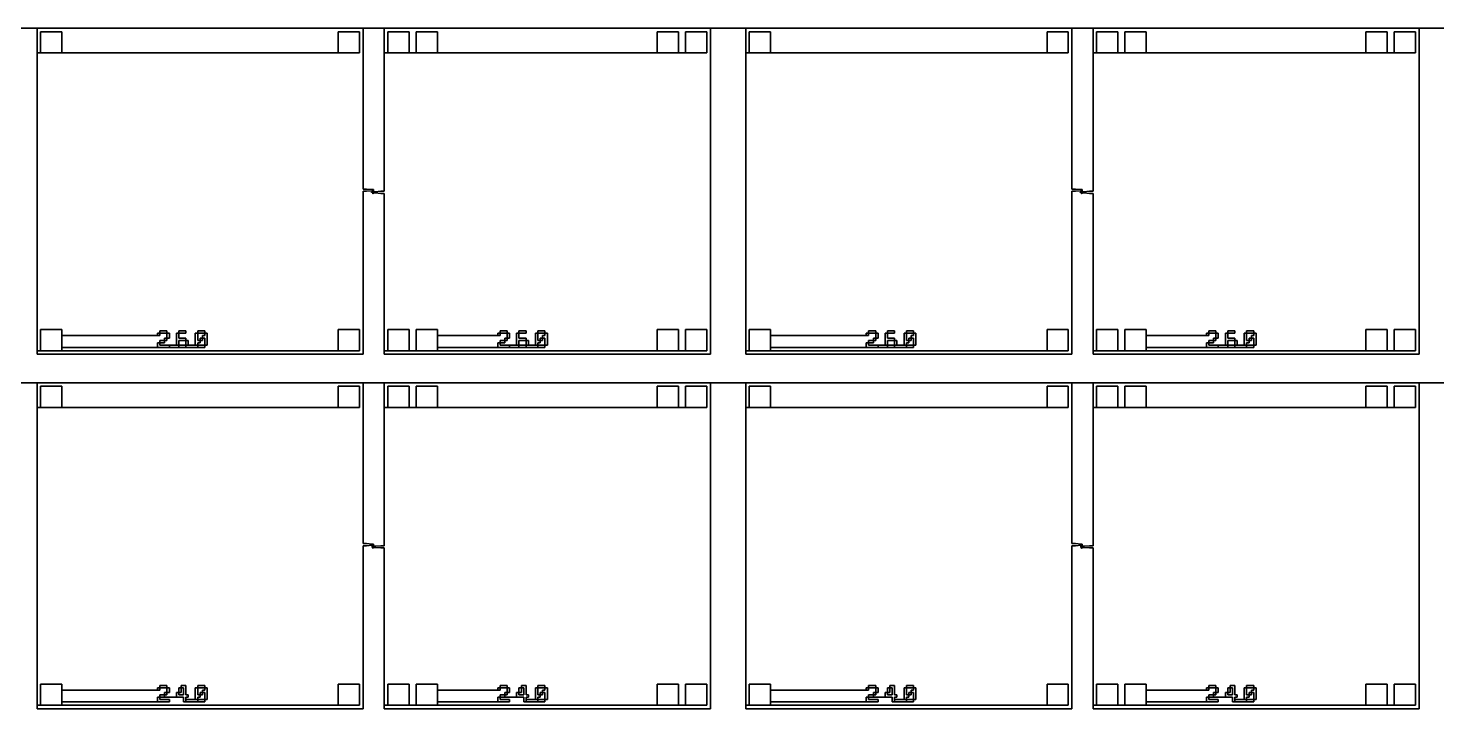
# Model space of a CAD drawing. Extents: x -10 to 10010, y -10 to 10010.
# Drawn here: x 3488 to 5475, y 5000 to 5960 of the extents above; entities that cross this region are included whole.
import ezdxf

# ---------------------------------------------------------------- set-up
doc = ezdxf.new("R2010")
doc.units = 0
for name, color, linetype in [('L100D0', 9, 'CONTINUOUS'), ('L5D0', 4, 'CONTINUOUS'), ('L6D0', 5, 'CONTINUOUS'), ('L7D0', 6, 'CONTINUOUS'), ('L8D0', 7, 'CONTINUOUS')]:
    doc.layers.add(name, color=color, linetype=linetype)

msp = doc.modelspace()

# ---------------------------------------------------------------- linework, layer by layer
at = {"layer": 'L100D0'}
for points in [[(8450, 5960), (1475, 5960)], [(3450, 5960), (3500, 5960), (3500, 5500), (3960, 5500), (3960, 5730), (3965, 5730), (3973, 5730.75), (3974.8, 5730.75), (3974.8, 5732.25), (3973, 5732.25), (3965, 5733), (3960, 5733), (3960, 5960), (3990, 5960), (3990, 5730), (3985, 5730), (3977, 5729.25), (3975.2, 5729.25), (3975.2, 5727.75), (3977, 5727.75), (3985, 5727), (3990, 5727), (3990, 5500), (4450, 5500), (4450, 5960), (4500, 5960), (4500, 5500), (4960, 5500), (4960, 5730), (4965, 5730), (4973, 5730.75), (4974.8, 5730.75), (4974.8, 5732.25), (4973, 5732.25), (4965, 5733), (4960, 5733), (4960, 5960), (4990, 5960), (4990, 5730), (4985, 5730), (4977, 5729.25), (4975.2, 5729.25), (4975.2, 5727.75), (4977, 5727.75), (4985, 5727), (4990, 5727), (4990, 5500), (5450, 5500), (5450, 5960), (5500, 5960)], [(8450, 5460), (1475, 5460)], [(3450, 5460), (3500, 5460), (3500, 5000), (3960, 5000), (3960, 5230), (3965, 5230), (3973, 5230.75), (3974.8, 5230.75), (3974.8, 5232.25), (3973, 5232.25), (3965, 5233), (3960, 5233), (3960, 5460), (3990, 5460), (3990, 5230), (3985, 5230), (3977, 5229.25), (3975.2, 5229.25), (3975.2, 5227.75), (3977, 5227.75), (3985, 5227), (3990, 5227), (3990, 5000), (4450, 5000), (4450, 5460), (4500, 5460), (4500, 5000), (4960, 5000), (4960, 5230), (4965, 5230), (4973, 5230.75), (4974.8, 5230.75), (4974.8, 5232.25), (4973, 5232.25), (4965, 5233), (4960, 5233), (4960, 5460), (4990, 5460), (4990, 5230), (4985, 5230), (4977, 5229.25), (4975.2, 5229.25), (4975.2, 5227.75), (4977, 5227.75), (4985, 5227), (4990, 5227), (4990, 5000), (5450, 5000), (5450, 5460), (5500, 5460)]]:
    msp.add_lwpolyline(points, dxfattribs=at)
for points in [[(3505, 5925), (3505, 5955), (3535, 5955), (3535, 5925)], [(3925, 5925), (3925, 5955), (3955, 5955), (3955, 5925)], [(3995, 5925), (3995, 5955), (4025, 5955), (4025, 5925)], [(4035, 5925), (4035, 5955), (4065, 5955), (4065, 5925)], [(4375, 5925), (4375, 5955), (4405, 5955), (4405, 5925)], [(4415, 5925), (4415, 5955), (4445, 5955), (4445, 5925)], [(4505, 5925), (4505, 5955), (4535, 5955), (4535, 5925)], [(4925, 5925), (4925, 5955), (4955, 5955), (4955, 5925)], [(4995, 5925), (4995, 5955), (5025, 5955), (5025, 5925)], [(5035, 5925), (5035, 5955), (5065, 5955), (5065, 5925)], [(5375, 5925), (5375, 5955), (5405, 5955), (5405, 5925)], [(5415, 5925), (5415, 5955), (5445, 5955), (5445, 5925)], [(3505, 5505), (3505, 5535), (3535, 5535), (3535, 5505)], [(3670, 5526.333), (3670, 5529.667), (3673.333, 5529.667), (3673.333, 5526.333)], [(3673.333, 5529.667), (3673.333, 5533), (3683.333, 5533), (3683.333, 5529.667)], [(3683.333, 5523), (3683.333, 5529.667), (3686.667, 5529.667), (3686.667, 5523)], [(3696.667, 5513), (3696.667, 5529.667), (3700, 5529.667), (3700, 5523), (3710, 5523), (3710, 5519.667), (3700, 5519.667), (3700, 5513)], [(3700, 5529.667), (3700, 5533), (3710, 5533), (3710, 5529.667)], [(3723.333, 5513), (3723.333, 5529.667), (3726.667, 5529.667), (3726.667, 5519.667), (3730, 5519.667), (3730, 5516.333), (3726.667, 5516.333), (3726.667, 5513)], [(3726.667, 5529.667), (3726.667, 5533), (3736.667, 5533), (3736.667, 5529.667)], [(3736.667, 5513), (3736.667, 5523), (3733.333, 5523), (3733.333, 5526.333), (3736.667, 5526.333), (3736.667, 5529.667), (3740, 5529.667), (3740, 5513)], [(3925, 5505), (3925, 5535), (3955, 5535), (3955, 5505)], [(3995, 5505), (3995, 5535), (4025, 5535), (4025, 5505)], [(4035, 5505), (4035, 5535), (4065, 5535), (4065, 5505)], [(4150, 5526.333), (4150, 5529.667), (4153.333, 5529.667), (4153.333, 5526.333)], [(4153.333, 5529.667), (4153.333, 5533), (4163.333, 5533), (4163.333, 5529.667)], [(4163.333, 5523), (4163.333, 5529.667), (4166.667, 5529.667), (4166.667, 5523)], [(4176.667, 5513), (4176.667, 5529.667), (4180, 5529.667), (4180, 5523), (4190, 5523), (4190, 5519.667), (4180, 5519.667), (4180, 5513)], [(4180, 5529.667), (4180, 5533), (4190, 5533), (4190, 5529.667)], [(4203.333, 5513), (4203.333, 5529.667), (4206.667, 5529.667), (4206.667, 5519.667), (4210, 5519.667), (4210, 5516.333), (4206.667, 5516.333), (4206.667, 5513)], [(4206.667, 5529.667), (4206.667, 5533), (4216.667, 5533), (4216.667, 5529.667)], [(4216.667, 5513), (4216.667, 5523), (4213.333, 5523), (4213.333, 5526.333), (4216.667, 5526.333), (4216.667, 5529.667), (4220, 5529.667), (4220, 5513)], [(4375, 5505), (4375, 5535), (4405, 5535), (4405, 5505)], [(4415, 5505), (4415, 5535), (4445, 5535), (4445, 5505)], [(4505, 5505), (4505, 5535), (4535, 5535), (4535, 5505)], [(4670, 5526.333), (4670, 5529.667), (4673.333, 5529.667), (4673.333, 5526.333)], [(4673.333, 5529.667), (4673.333, 5533), (4683.333, 5533), (4683.333, 5529.667)], [(4683.333, 5523), (4683.333, 5529.667), (4686.667, 5529.667), (4686.667, 5523)], [(4696.667, 5513), (4696.667, 5529.667), (4700, 5529.667), (4700, 5523), (4710, 5523), (4710, 5519.667), (4700, 5519.667), (4700, 5513)], [(4700, 5529.667), (4700, 5533), (4710, 5533), (4710, 5529.667)], [(4723.333, 5513), (4723.333, 5529.667), (4726.667, 5529.667), (4726.667, 5519.667), (4730, 5519.667), (4730, 5516.333), (4726.667, 5516.333), (4726.667, 5513)], [(4726.667, 5529.667), (4726.667, 5533), (4736.667, 5533), (4736.667, 5529.667)], [(4736.667, 5513), (4736.667, 5523), (4733.333, 5523), (4733.333, 5526.333), (4736.667, 5526.333), (4736.667, 5529.667), (4740, 5529.667), (4740, 5513)], [(4925, 5505), (4925, 5535), (4955, 5535), (4955, 5505)], [(4995, 5505), (4995, 5535), (5025, 5535), (5025, 5505)], [(5035, 5505), (5035, 5535), (5065, 5535), (5065, 5505)], [(5150, 5526.333), (5150, 5529.667), (5153.333, 5529.667), (5153.333, 5526.333)], [(5153.333, 5529.667), (5153.333, 5533), (5163.333, 5533), (5163.333, 5529.667)], [(5163.333, 5523), (5163.333, 5529.667), (5166.667, 5529.667), (5166.667, 5523)], [(5176.667, 5513), (5176.667, 5529.667), (5180, 5529.667), (5180, 5523), (5190, 5523), (5190, 5519.667), (5180, 5519.667), (5180, 5513)], [(5180, 5529.667), (5180, 5533), (5190, 5533), (5190, 5529.667)], [(5203.333, 5513), (5203.333, 5529.667), (5206.667, 5529.667), (5206.667, 5519.667), (5210, 5519.667), (5210, 5516.333), (5206.667, 5516.333), (5206.667, 5513)], [(5206.667, 5529.667), (5206.667, 5533), (5216.667, 5533), (5216.667, 5529.667)], [(5216.667, 5513), (5216.667, 5523), (5213.333, 5523), (5213.333, 5526.333), (5216.667, 5526.333), (5216.667, 5529.667), (5220, 5529.667), (5220, 5513)], [(5375, 5505), (5375, 5535), (5405, 5535), (5405, 5505)], [(5415, 5505), (5415, 5535), (5445, 5535), (5445, 5505)], [(3670, 5509.667), (3670, 5516.333), (3673.333, 5516.333), (3673.333, 5513), (3686.667, 5513), (3686.667, 5509.667)], [(3673.333, 5516.333), (3673.333, 5519.667), (3680, 5519.667), (3680, 5516.333)], [(3680, 5519.667), (3680, 5523), (3683.333, 5523), (3683.333, 5519.667)], [(3700, 5509.667), (3700, 5513), (3710, 5513), (3710, 5509.667)], [(3710, 5513), (3710, 5519.667), (3713.333, 5519.667), (3713.333, 5513)], [(3726.667, 5509.667), (3726.667, 5513), (3736.667, 5513), (3736.667, 5509.667)], [(3730, 5519.667), (3730, 5523), (3733.333, 5523), (3733.333, 5519.667)], [(4150, 5509.667), (4150, 5516.333), (4153.333, 5516.333), (4153.333, 5513), (4166.667, 5513), (4166.667, 5509.667)], [(4153.333, 5516.333), (4153.333, 5519.667), (4160, 5519.667), (4160, 5516.333)], [(4160, 5519.667), (4160, 5523), (4163.333, 5523), (4163.333, 5519.667)], [(4180, 5509.667), (4180, 5513), (4190, 5513), (4190, 5509.667)], [(4190, 5513), (4190, 5519.667), (4193.333, 5519.667), (4193.333, 5513)], [(4206.667, 5509.667), (4206.667, 5513), (4216.667, 5513), (4216.667, 5509.667)], [(4210, 5519.667), (4210, 5523), (4213.333, 5523), (4213.333, 5519.667)], [(4670, 5509.667), (4670, 5516.333), (4673.333, 5516.333), (4673.333, 5513), (4686.667, 5513), (4686.667, 5509.667)], [(4673.333, 5516.333), (4673.333, 5519.667), (4680, 5519.667), (4680, 5516.333)], [(4680, 5519.667), (4680, 5523), (4683.333, 5523), (4683.333, 5519.667)], [(4700, 5509.667), (4700, 5513), (4710, 5513), (4710, 5509.667)], [(4710, 5513), (4710, 5519.667), (4713.333, 5519.667), (4713.333, 5513)], [(4726.667, 5509.667), (4726.667, 5513), (4736.667, 5513), (4736.667, 5509.667)], [(4730, 5519.667), (4730, 5523), (4733.333, 5523), (4733.333, 5519.667)], [(5150, 5509.667), (5150, 5516.333), (5153.333, 5516.333), (5153.333, 5513), (5166.667, 5513), (5166.667, 5509.667)], [(5153.333, 5516.333), (5153.333, 5519.667), (5160, 5519.667), (5160, 5516.333)], [(5160, 5519.667), (5160, 5523), (5163.333, 5523), (5163.333, 5519.667)], [(5180, 5509.667), (5180, 5513), (5190, 5513), (5190, 5509.667)], [(5190, 5513), (5190, 5519.667), (5193.333, 5519.667), (5193.333, 5513)], [(5206.667, 5509.667), (5206.667, 5513), (5216.667, 5513), (5216.667, 5509.667)], [(5210, 5519.667), (5210, 5523), (5213.333, 5523), (5213.333, 5519.667)], [(3505, 5425), (3505, 5455), (3535, 5455), (3535, 5425)], [(3925, 5425), (3925, 5455), (3955, 5455), (3955, 5425)], [(3995, 5425), (3995, 5455), (4025, 5455), (4025, 5425)], [(4035, 5425), (4035, 5455), (4065, 5455), (4065, 5425)], [(4375, 5425), (4375, 5455), (4405, 5455), (4405, 5425)], [(4415, 5425), (4415, 5455), (4445, 5455), (4445, 5425)], [(4505, 5425), (4505, 5455), (4535, 5455), (4535, 5425)], [(4925, 5425), (4925, 5455), (4955, 5455), (4955, 5425)], [(4995, 5425), (4995, 5455), (5025, 5455), (5025, 5425)], [(5035, 5425), (5035, 5455), (5065, 5455), (5065, 5425)], [(5375, 5425), (5375, 5455), (5405, 5455), (5405, 5425)], [(5415, 5425), (5415, 5455), (5445, 5455), (5445, 5425)], [(3505, 5005), (3505, 5035), (3535, 5035), (3535, 5005)], [(3670, 5026.333), (3670, 5029.667), (3673.333, 5029.667), (3673.333, 5026.333)], [(3673.333, 5029.667), (3673.333, 5033), (3683.333, 5033), (3683.333, 5029.667)], [(3683.333, 5023), (3683.333, 5029.667), (3686.667, 5029.667), (3686.667, 5023)], [(3706.667, 5009.667), (3706.667, 5016.333), (3696.667, 5016.333), (3696.667, 5023), (3700, 5023), (3700, 5019.667), (3706.667, 5019.667), (3706.667, 5029.667), (3703.333, 5029.667), (3703.333, 5033), (3710, 5033), (3710, 5019.667), (3713.333, 5019.667), (3713.333, 5016.333), (3710, 5016.333), (3710, 5009.667)], [(3700, 5023), (3700, 5029.667), (3703.333, 5029.667), (3703.333, 5023)], [(3723.333, 5013), (3723.333, 5029.667), (3726.667, 5029.667), (3726.667, 5019.667), (3730, 5019.667), (3730, 5016.333), (3726.667, 5016.333), (3726.667, 5013)], [(3726.667, 5029.667), (3726.667, 5033), (3736.667, 5033), (3736.667, 5029.667)], [(3736.667, 5013), (3736.667, 5023), (3733.333, 5023), (3733.333, 5026.333), (3736.667, 5026.333), (3736.667, 5029.667), (3740, 5029.667), (3740, 5013)], [(3925, 5005), (3925, 5035), (3955, 5035), (3955, 5005)], [(3995, 5005), (3995, 5035), (4025, 5035), (4025, 5005)], [(4035, 5005), (4035, 5035), (4065, 5035), (4065, 5005)], [(4150, 5026.333), (4150, 5029.667), (4153.333, 5029.667), (4153.333, 5026.333)], [(4153.333, 5029.667), (4153.333, 5033), (4163.333, 5033), (4163.333, 5029.667)], [(4163.333, 5023), (4163.333, 5029.667), (4166.667, 5029.667), (4166.667, 5023)], [(4186.667, 5009.667), (4186.667, 5016.333), (4176.667, 5016.333), (4176.667, 5023), (4180, 5023), (4180, 5019.667), (4186.667, 5019.667), (4186.667, 5029.667), (4183.333, 5029.667), (4183.333, 5033), (4190, 5033), (4190, 5019.667), (4193.333, 5019.667), (4193.333, 5016.333), (4190, 5016.333), (4190, 5009.667)], [(4180, 5023), (4180, 5029.667), (4183.333, 5029.667), (4183.333, 5023)], [(4203.333, 5013), (4203.333, 5029.667), (4206.667, 5029.667), (4206.667, 5019.667), (4210, 5019.667), (4210, 5016.333), (4206.667, 5016.333), (4206.667, 5013)], [(4206.667, 5029.667), (4206.667, 5033), (4216.667, 5033), (4216.667, 5029.667)], [(4216.667, 5013), (4216.667, 5023), (4213.333, 5023), (4213.333, 5026.333), (4216.667, 5026.333), (4216.667, 5029.667), (4220, 5029.667), (4220, 5013)], [(4375, 5005), (4375, 5035), (4405, 5035), (4405, 5005)], [(4415, 5005), (4415, 5035), (4445, 5035), (4445, 5005)], [(4505, 5005), (4505, 5035), (4535, 5035), (4535, 5005)], [(4670, 5026.333), (4670, 5029.667), (4673.333, 5029.667), (4673.333, 5026.333)], [(4673.333, 5029.667), (4673.333, 5033), (4683.333, 5033), (4683.333, 5029.667)], [(4683.333, 5023), (4683.333, 5029.667), (4686.667, 5029.667), (4686.667, 5023)], [(4706.667, 5009.667), (4706.667, 5016.333), (4696.667, 5016.333), (4696.667, 5023), (4700, 5023), (4700, 5019.667), (4706.667, 5019.667), (4706.667, 5029.667), (4703.333, 5029.667), (4703.333, 5033), (4710, 5033), (4710, 5019.667), (4713.333, 5019.667), (4713.333, 5016.333), (4710, 5016.333), (4710, 5009.667)], [(4700, 5023), (4700, 5029.667), (4703.333, 5029.667), (4703.333, 5023)], [(4723.333, 5013), (4723.333, 5029.667), (4726.667, 5029.667), (4726.667, 5019.667), (4730, 5019.667), (4730, 5016.333), (4726.667, 5016.333), (4726.667, 5013)], [(4726.667, 5029.667), (4726.667, 5033), (4736.667, 5033), (4736.667, 5029.667)], [(4736.667, 5013), (4736.667, 5023), (4733.333, 5023), (4733.333, 5026.333), (4736.667, 5026.333), (4736.667, 5029.667), (4740, 5029.667), (4740, 5013)], [(4925, 5005), (4925, 5035), (4955, 5035), (4955, 5005)], [(4995, 5005), (4995, 5035), (5025, 5035), (5025, 5005)], [(5035, 5005), (5035, 5035), (5065, 5035), (5065, 5005)], [(5150, 5026.333), (5150, 5029.667), (5153.333, 5029.667), (5153.333, 5026.333)], [(5153.333, 5029.667), (5153.333, 5033), (5163.333, 5033), (5163.333, 5029.667)], [(5163.333, 5023), (5163.333, 5029.667), (5166.667, 5029.667), (5166.667, 5023)], [(5186.667, 5009.667), (5186.667, 5016.333), (5176.667, 5016.333), (5176.667, 5023), (5180, 5023), (5180, 5019.667), (5186.667, 5019.667), (5186.667, 5029.667), (5183.333, 5029.667), (5183.333, 5033), (5190, 5033), (5190, 5019.667), (5193.333, 5019.667), (5193.333, 5016.333), (5190, 5016.333), (5190, 5009.667)], [(5180, 5023), (5180, 5029.667), (5183.333, 5029.667), (5183.333, 5023)], [(5203.333, 5013), (5203.333, 5029.667), (5206.667, 5029.667), (5206.667, 5019.667), (5210, 5019.667), (5210, 5016.333), (5206.667, 5016.333), (5206.667, 5013)], [(5206.667, 5029.667), (5206.667, 5033), (5216.667, 5033), (5216.667, 5029.667)], [(5216.667, 5013), (5216.667, 5023), (5213.333, 5023), (5213.333, 5026.333), (5216.667, 5026.333), (5216.667, 5029.667), (5220, 5029.667), (5220, 5013)], [(5375, 5005), (5375, 5035), (5405, 5035), (5405, 5005)], [(5415, 5005), (5415, 5035), (5445, 5035), (5445, 5005)], [(3670, 5009.667), (3670, 5016.333), (3673.333, 5016.333), (3673.333, 5013), (3686.667, 5013), (3686.667, 5009.667)], [(3673.333, 5016.333), (3673.333, 5019.667), (3680, 5019.667), (3680, 5016.333)], [(3680, 5019.667), (3680, 5023), (3683.333, 5023), (3683.333, 5019.667)], [(3726.667, 5009.667), (3726.667, 5013), (3736.667, 5013), (3736.667, 5009.667)], [(3730, 5019.667), (3730, 5023), (3733.333, 5023), (3733.333, 5019.667)], [(4150, 5009.667), (4150, 5016.333), (4153.333, 5016.333), (4153.333, 5013), (4166.667, 5013), (4166.667, 5009.667)], [(4153.333, 5016.333), (4153.333, 5019.667), (4160, 5019.667), (4160, 5016.333)], [(4160, 5019.667), (4160, 5023), (4163.333, 5023), (4163.333, 5019.667)], [(4206.667, 5009.667), (4206.667, 5013), (4216.667, 5013), (4216.667, 5009.667)], [(4210, 5019.667), (4210, 5023), (4213.333, 5023), (4213.333, 5019.667)], [(4670, 5009.667), (4670, 5016.333), (4673.333, 5016.333), (4673.333, 5013), (4686.667, 5013), (4686.667, 5009.667)], [(4673.333, 5016.333), (4673.333, 5019.667), (4680, 5019.667), (4680, 5016.333)], [(4680, 5019.667), (4680, 5023), (4683.333, 5023), (4683.333, 5019.667)], [(4726.667, 5009.667), (4726.667, 5013), (4736.667, 5013), (4736.667, 5009.667)], [(4730, 5019.667), (4730, 5023), (4733.333, 5023), (4733.333, 5019.667)], [(5150, 5009.667), (5150, 5016.333), (5153.333, 5016.333), (5153.333, 5013), (5166.667, 5013), (5166.667, 5009.667)], [(5153.333, 5016.333), (5153.333, 5019.667), (5160, 5019.667), (5160, 5016.333)], [(5160, 5019.667), (5160, 5023), (5163.333, 5023), (5163.333, 5019.667)], [(5206.667, 5009.667), (5206.667, 5013), (5216.667, 5013), (5216.667, 5009.667)], [(5210, 5019.667), (5210, 5023), (5213.333, 5023), (5213.333, 5019.667)]]:
    msp.add_lwpolyline(points, close=True, dxfattribs=at)
at = {"layer": 'L5D0'}
for points in [[(3500, 5500), (3500, 5505), (3505, 5505), (3535, 5505), (3925, 5505), (3955, 5505), (3955, 5535), (3925, 5535), (3925, 5505), (3535, 5505), (3535, 5509.667), (3670, 5509.667), (3686.667, 5509.667), (3700, 5509.667), (3710, 5509.667), (3726.667, 5509.667), (3736.667, 5509.667), (3736.667, 5513), (3726.667, 5513), (3726.667, 5509.667), (3710, 5509.667), (3710, 5513), (3700, 5513), (3700, 5509.667), (3686.667, 5509.667), (3686.667, 5513), (3673.333, 5513), (3696.667, 5513), (3700, 5513), (3710, 5513), (3713.333, 5513), (3723.333, 5513), (3726.667, 5513), (3726.667, 5516.333), (3730, 5516.333), (3730, 5519.667), (3726.667, 5519.667), (3730, 5519.667), (3733.333, 5519.667), (3733.333, 5523), (3736.667, 5523), (3736.667, 5513), (3740, 5513), (3740, 5529.667), (3736.667, 5529.667), (3736.667, 5526.333), (3733.333, 5526.333), (3733.333, 5523), (3730, 5523), (3730, 5519.667), (3726.667, 5519.667), (3726.667, 5529.667), (3736.667, 5529.667), (3736.667, 5533), (3726.667, 5533), (3726.667, 5529.667), (3723.333, 5529.667), (3723.333, 5513), (3713.333, 5513), (3713.333, 5519.667), (3710, 5519.667), (3710, 5513), (3700, 5513), (3700, 5519.667), (3710, 5519.667), (3710, 5523), (3700, 5523), (3700, 5529.667), (3710, 5529.667), (3710, 5533), (3700, 5533), (3700, 5529.667), (3696.667, 5529.667), (3696.667, 5513), (3673.333, 5513), (3673.333, 5516.333), (3680, 5516.333), (3680, 5519.667), (3683.333, 5519.667), (3683.333, 5523), (3686.667, 5523), (3686.667, 5529.667), (3683.333, 5529.667), (3683.333, 5523), (3680, 5523), (3680, 5519.667), (3673.333, 5519.667), (3673.333, 5516.333), (3670, 5516.333), (3670, 5509.667), (3535, 5509.667), (3535, 5526.333), (3670, 5526.333), (3673.333, 5526.333), (3673.333, 5529.667), (3683.333, 5529.667), (3683.333, 5533), (3673.333, 5533), (3673.333, 5529.667), (3670, 5529.667), (3670, 5526.333), (3535, 5526.333), (3535, 5535), (3505, 5535), (3505, 5505), (3500, 5505), (3500, 5925), (3505, 5925), (3535, 5925), (3925, 5925), (3955, 5925), (3955, 5955), (3925, 5955), (3925, 5925), (3535, 5925), (3535, 5955), (3505, 5955), (3505, 5925), (3500, 5925), (3500, 5960), (3960, 5960), (3960, 5733), (3965, 5733), (3973, 5732.25), (3974.8, 5732.25), (3974.8, 5730.75), (3973, 5730.75), (3965, 5730), (3960, 5730), (3960, 5500)], [(3990, 5500), (3990, 5505), (3995, 5505), (4025, 5505), (4035, 5505), (4065, 5505), (4375, 5505), (4405, 5505), (4415, 5505), (4445, 5505), (4445, 5535), (4415, 5535), (4415, 5505), (4405, 5505), (4405, 5535), (4375, 5535), (4375, 5505), (4065, 5505), (4065, 5509.667), (4150, 5509.667), (4166.667, 5509.667), (4180, 5509.667), (4190, 5509.667), (4206.667, 5509.667), (4216.667, 5509.667), (4216.667, 5513), (4206.667, 5513), (4206.667, 5509.667), (4190, 5509.667), (4190, 5513), (4180, 5513), (4180, 5509.667), (4166.667, 5509.667), (4166.667, 5513), (4153.333, 5513), (4176.667, 5513), (4180, 5513), (4190, 5513), (4193.333, 5513), (4203.333, 5513), (4206.667, 5513), (4206.667, 5516.333), (4210, 5516.333), (4210, 5519.667), (4206.667, 5519.667), (4210, 5519.667), (4213.333, 5519.667), (4213.333, 5523), (4216.667, 5523), (4216.667, 5513), (4220, 5513), (4220, 5529.667), (4216.667, 5529.667), (4216.667, 5526.333), (4213.333, 5526.333), (4213.333, 5523), (4210, 5523), (4210, 5519.667), (4206.667, 5519.667), (4206.667, 5529.667), (4216.667, 5529.667), (4216.667, 5533), (4206.667, 5533), (4206.667, 5529.667), (4203.333, 5529.667), (4203.333, 5513), (4193.333, 5513), (4193.333, 5519.667), (4190, 5519.667), (4190, 5513), (4180, 5513), (4180, 5519.667), (4190, 5519.667), (4190, 5523), (4180, 5523), (4180, 5529.667), (4190, 5529.667), (4190, 5533), (4180, 5533), (4180, 5529.667), (4176.667, 5529.667), (4176.667, 5513), (4153.333, 5513), (4153.333, 5516.333), (4160, 5516.333), (4160, 5519.667), (4163.333, 5519.667), (4163.333, 5523), (4166.667, 5523), (4166.667, 5529.667), (4163.333, 5529.667), (4163.333, 5523), (4160, 5523), (4160, 5519.667), (4153.333, 5519.667), (4153.333, 5516.333), (4150, 5516.333), (4150, 5509.667), (4065, 5509.667), (4065, 5526.333), (4150, 5526.333), (4153.333, 5526.333), (4153.333, 5529.667), (4163.333, 5529.667), (4163.333, 5533), (4153.333, 5533), (4153.333, 5529.667), (4150, 5529.667), (4150, 5526.333), (4065, 5526.333), (4065, 5535), (4035, 5535), (4035, 5505), (4025, 5505), (4025, 5535), (3995, 5535), (3995, 5505), (3990, 5505), (3990, 5727), (3985, 5727), (3977, 5727.75), (3975.2, 5727.75), (3975.2, 5729.25), (3977, 5729.25), (3985, 5730), (3990, 5730), (3990, 5925), (3995, 5925), (4025, 5925), (4035, 5925), (4065, 5925), (4375, 5925), (4405, 5925), (4415, 5925), (4445, 5925), (4445, 5955), (4415, 5955), (4415, 5925), (4405, 5925), (4405, 5955), (4375, 5955), (4375, 5925), (4065, 5925), (4065, 5955), (4035, 5955), (4035, 5925), (4025, 5925), (4025, 5955), (3995, 5955), (3995, 5925), (3990, 5925), (3990, 5960), (4450, 5960), (4450, 5500)], [(4500, 5500), (4500, 5505), (4505, 5505), (4535, 5505), (4925, 5505), (4955, 5505), (4955, 5535), (4925, 5535), (4925, 5505), (4535, 5505), (4535, 5509.667), (4670, 5509.667), (4686.667, 5509.667), (4700, 5509.667), (4710, 5509.667), (4726.667, 5509.667), (4736.667, 5509.667), (4736.667, 5513), (4726.667, 5513), (4726.667, 5509.667), (4710, 5509.667), (4710, 5513), (4700, 5513), (4700, 5509.667), (4686.667, 5509.667), (4686.667, 5513), (4673.333, 5513), (4696.667, 5513), (4700, 5513), (4710, 5513), (4713.333, 5513), (4723.333, 5513), (4726.667, 5513), (4726.667, 5516.333), (4730, 5516.333), (4730, 5519.667), (4726.667, 5519.667), (4730, 5519.667), (4733.333, 5519.667), (4733.333, 5523), (4736.667, 5523), (4736.667, 5513), (4740, 5513), (4740, 5529.667), (4736.667, 5529.667), (4736.667, 5526.333), (4733.333, 5526.333), (4733.333, 5523), (4730, 5523), (4730, 5519.667), (4726.667, 5519.667), (4726.667, 5529.667), (4736.667, 5529.667), (4736.667, 5533), (4726.667, 5533), (4726.667, 5529.667), (4723.333, 5529.667), (4723.333, 5513), (4713.333, 5513), (4713.333, 5519.667), (4710, 5519.667), (4710, 5513), (4700, 5513), (4700, 5519.667), (4710, 5519.667), (4710, 5523), (4700, 5523), (4700, 5529.667), (4710, 5529.667), (4710, 5533), (4700, 5533), (4700, 5529.667), (4696.667, 5529.667), (4696.667, 5513), (4673.333, 5513), (4673.333, 5516.333), (4680, 5516.333), (4680, 5519.667), (4683.333, 5519.667), (4683.333, 5523), (4686.667, 5523), (4686.667, 5529.667), (4683.333, 5529.667), (4683.333, 5523), (4680, 5523), (4680, 5519.667), (4673.333, 5519.667), (4673.333, 5516.333), (4670, 5516.333), (4670, 5509.667), (4535, 5509.667), (4535, 5526.333), (4670, 5526.333), (4673.333, 5526.333), (4673.333, 5529.667), (4683.333, 5529.667), (4683.333, 5533), (4673.333, 5533), (4673.333, 5529.667), (4670, 5529.667), (4670, 5526.333), (4535, 5526.333), (4535, 5535), (4505, 5535), (4505, 5505), (4500, 5505), (4500, 5925), (4505, 5925), (4535, 5925), (4925, 5925), (4955, 5925), (4955, 5955), (4925, 5955), (4925, 5925), (4535, 5925), (4535, 5955), (4505, 5955), (4505, 5925), (4500, 5925), (4500, 5960), (4960, 5960), (4960, 5733), (4965, 5733), (4973, 5732.25), (4974.8, 5732.25), (4974.8, 5730.75), (4973, 5730.75), (4965, 5730), (4960, 5730), (4960, 5500)], [(4990, 5500), (4990, 5505), (4995, 5505), (5025, 5505), (5035, 5505), (5065, 5505), (5375, 5505), (5405, 5505), (5415, 5505), (5445, 5505), (5445, 5535), (5415, 5535), (5415, 5505), (5405, 5505), (5405, 5535), (5375, 5535), (5375, 5505), (5065, 5505), (5065, 5509.667), (5150, 5509.667), (5166.667, 5509.667), (5180, 5509.667), (5190, 5509.667), (5206.667, 5509.667), (5216.667, 5509.667), (5216.667, 5513), (5206.667, 5513), (5206.667, 5509.667), (5190, 5509.667), (5190, 5513), (5180, 5513), (5180, 5509.667), (5166.667, 5509.667), (5166.667, 5513), (5153.333, 5513), (5176.667, 5513), (5180, 5513), (5190, 5513), (5193.333, 5513), (5203.333, 5513), (5206.667, 5513), (5206.667, 5516.333), (5210, 5516.333), (5210, 5519.667), (5206.667, 5519.667), (5210, 5519.667), (5213.333, 5519.667), (5213.333, 5523), (5216.667, 5523), (5216.667, 5513), (5220, 5513), (5220, 5529.667), (5216.667, 5529.667), (5216.667, 5526.333), (5213.333, 5526.333), (5213.333, 5523), (5210, 5523), (5210, 5519.667), (5206.667, 5519.667), (5206.667, 5529.667), (5216.667, 5529.667), (5216.667, 5533), (5206.667, 5533), (5206.667, 5529.667), (5203.333, 5529.667), (5203.333, 5513), (5193.333, 5513), (5193.333, 5519.667), (5190, 5519.667), (5190, 5513), (5180, 5513), (5180, 5519.667), (5190, 5519.667), (5190, 5523), (5180, 5523), (5180, 5529.667), (5190, 5529.667), (5190, 5533), (5180, 5533), (5180, 5529.667), (5176.667, 5529.667), (5176.667, 5513), (5153.333, 5513), (5153.333, 5516.333), (5160, 5516.333), (5160, 5519.667), (5163.333, 5519.667), (5163.333, 5523), (5166.667, 5523), (5166.667, 5529.667), (5163.333, 5529.667), (5163.333, 5523), (5160, 5523), (5160, 5519.667), (5153.333, 5519.667), (5153.333, 5516.333), (5150, 5516.333), (5150, 5509.667), (5065, 5509.667), (5065, 5526.333), (5150, 5526.333), (5153.333, 5526.333), (5153.333, 5529.667), (5163.333, 5529.667), (5163.333, 5533), (5153.333, 5533), (5153.333, 5529.667), (5150, 5529.667), (5150, 5526.333), (5065, 5526.333), (5065, 5535), (5035, 5535), (5035, 5505), (5025, 5505), (5025, 5535), (4995, 5535), (4995, 5505), (4990, 5505), (4990, 5727), (4985, 5727), (4977, 5727.75), (4975.2, 5727.75), (4975.2, 5729.25), (4977, 5729.25), (4985, 5730), (4990, 5730), (4990, 5925), (4995, 5925), (5025, 5925), (5035, 5925), (5065, 5925), (5375, 5925), (5405, 5925), (5415, 5925), (5445, 5925), (5445, 5955), (5415, 5955), (5415, 5925), (5405, 5925), (5405, 5955), (5375, 5955), (5375, 5925), (5065, 5925), (5065, 5955), (5035, 5955), (5035, 5925), (5025, 5925), (5025, 5955), (4995, 5955), (4995, 5925), (4990, 5925), (4990, 5960), (5450, 5960), (5450, 5500)], [(3500, 5000), (3500, 5005), (3505, 5005), (3535, 5005), (3925, 5005), (3955, 5005), (3955, 5035), (3925, 5035), (3925, 5005), (3535, 5005), (3535, 5009.667), (3670, 5009.667), (3686.667, 5009.667), (3686.667, 5013), (3673.333, 5013), (3673.333, 5016.333), (3680, 5016.333), (3696.667, 5016.333), (3706.667, 5016.333), (3706.667, 5009.667), (3710, 5009.667), (3726.667, 5009.667), (3736.667, 5009.667), (3736.667, 5013), (3726.667, 5013), (3726.667, 5009.667), (3710, 5009.667), (3710, 5013), (3723.333, 5013), (3726.667, 5013), (3726.667, 5016.333), (3730, 5016.333), (3730, 5019.667), (3726.667, 5019.667), (3730, 5019.667), (3733.333, 5019.667), (3733.333, 5023), (3736.667, 5023), (3736.667, 5013), (3740, 5013), (3740, 5029.667), (3736.667, 5029.667), (3736.667, 5026.333), (3733.333, 5026.333), (3733.333, 5023), (3730, 5023), (3730, 5019.667), (3726.667, 5019.667), (3726.667, 5029.667), (3736.667, 5029.667), (3736.667, 5033), (3726.667, 5033), (3726.667, 5029.667), (3723.333, 5029.667), (3723.333, 5013), (3710, 5013), (3710, 5016.333), (3713.333, 5016.333), (3713.333, 5019.667), (3710, 5019.667), (3710, 5033), (3703.333, 5033), (3703.333, 5029.667), (3706.667, 5029.667), (3706.667, 5019.667), (3700, 5019.667), (3700, 5023), (3703.333, 5023), (3703.333, 5029.667), (3700, 5029.667), (3700, 5023), (3696.667, 5023), (3696.667, 5016.333), (3680, 5016.333), (3680, 5019.667), (3683.333, 5019.667), (3683.333, 5023), (3686.667, 5023), (3686.667, 5029.667), (3683.333, 5029.667), (3683.333, 5023), (3680, 5023), (3680, 5019.667), (3673.333, 5019.667), (3673.333, 5016.333), (3670, 5016.333), (3670, 5009.667), (3535, 5009.667), (3535, 5026.333), (3670, 5026.333), (3673.333, 5026.333), (3673.333, 5029.667), (3683.333, 5029.667), (3683.333, 5033), (3673.333, 5033), (3673.333, 5029.667), (3670, 5029.667), (3670, 5026.333), (3535, 5026.333), (3535, 5035), (3505, 5035), (3505, 5005), (3500, 5005), (3500, 5425), (3505, 5425), (3535, 5425), (3925, 5425), (3955, 5425), (3955, 5455), (3925, 5455), (3925, 5425), (3535, 5425), (3535, 5455), (3505, 5455), (3505, 5425), (3500, 5425), (3500, 5460), (3960, 5460), (3960, 5233), (3965, 5233), (3973, 5232.25), (3974.8, 5232.25), (3974.8, 5230.75), (3973, 5230.75), (3965, 5230), (3960, 5230), (3960, 5000)], [(3990, 5000), (3990, 5005), (3995, 5005), (4025, 5005), (4035, 5005), (4065, 5005), (4375, 5005), (4405, 5005), (4415, 5005), (4445, 5005), (4445, 5035), (4415, 5035), (4415, 5005), (4405, 5005), (4405, 5035), (4375, 5035), (4375, 5005), (4065, 5005), (4065, 5009.667), (4150, 5009.667), (4166.667, 5009.667), (4166.667, 5013), (4153.333, 5013), (4153.333, 5016.333), (4160, 5016.333), (4176.667, 5016.333), (4186.667, 5016.333), (4186.667, 5009.667), (4190, 5009.667), (4206.667, 5009.667), (4216.667, 5009.667), (4216.667, 5013), (4206.667, 5013), (4206.667, 5009.667), (4190, 5009.667), (4190, 5013), (4203.333, 5013), (4206.667, 5013), (4206.667, 5016.333), (4210, 5016.333), (4210, 5019.667), (4206.667, 5019.667), (4210, 5019.667), (4213.333, 5019.667), (4213.333, 5023), (4216.667, 5023), (4216.667, 5013), (4220, 5013), (4220, 5029.667), (4216.667, 5029.667), (4216.667, 5026.333), (4213.333, 5026.333), (4213.333, 5023), (4210, 5023), (4210, 5019.667), (4206.667, 5019.667), (4206.667, 5029.667), (4216.667, 5029.667), (4216.667, 5033), (4206.667, 5033), (4206.667, 5029.667), (4203.333, 5029.667), (4203.333, 5013), (4190, 5013), (4190, 5016.333), (4193.333, 5016.333), (4193.333, 5019.667), (4190, 5019.667), (4190, 5033), (4183.333, 5033), (4183.333, 5029.667), (4186.667, 5029.667), (4186.667, 5019.667), (4180, 5019.667), (4180, 5023), (4183.333, 5023), (4183.333, 5029.667), (4180, 5029.667), (4180, 5023), (4176.667, 5023), (4176.667, 5016.333), (4160, 5016.333), (4160, 5019.667), (4163.333, 5019.667), (4163.333, 5023), (4166.667, 5023), (4166.667, 5029.667), (4163.333, 5029.667), (4163.333, 5023), (4160, 5023), (4160, 5019.667), (4153.333, 5019.667), (4153.333, 5016.333), (4150, 5016.333), (4150, 5009.667), (4065, 5009.667), (4065, 5026.333), (4150, 5026.333), (4153.333, 5026.333), (4153.333, 5029.667), (4163.333, 5029.667), (4163.333, 5033), (4153.333, 5033), (4153.333, 5029.667), (4150, 5029.667), (4150, 5026.333), (4065, 5026.333), (4065, 5035), (4035, 5035), (4035, 5005), (4025, 5005), (4025, 5035), (3995, 5035), (3995, 5005), (3990, 5005), (3990, 5227), (3985, 5227), (3977, 5227.75), (3975.2, 5227.75), (3975.2, 5229.25), (3977, 5229.25), (3985, 5230), (3990, 5230), (3990, 5425), (3995, 5425), (4025, 5425), (4035, 5425), (4065, 5425), (4375, 5425), (4405, 5425), (4415, 5425), (4445, 5425), (4445, 5455), (4415, 5455), (4415, 5425), (4405, 5425), (4405, 5455), (4375, 5455), (4375, 5425), (4065, 5425), (4065, 5455), (4035, 5455), (4035, 5425), (4025, 5425), (4025, 5455), (3995, 5455), (3995, 5425), (3990, 5425), (3990, 5460), (4450, 5460), (4450, 5000)], [(4500, 5000), (4500, 5005), (4505, 5005), (4535, 5005), (4925, 5005), (4955, 5005), (4955, 5035), (4925, 5035), (4925, 5005), (4535, 5005), (4535, 5009.667), (4670, 5009.667), (4686.667, 5009.667), (4686.667, 5013), (4673.333, 5013), (4673.333, 5016.333), (4680, 5016.333), (4696.667, 5016.333), (4706.667, 5016.333), (4706.667, 5009.667), (4710, 5009.667), (4726.667, 5009.667), (4736.667, 5009.667), (4736.667, 5013), (4726.667, 5013), (4726.667, 5009.667), (4710, 5009.667), (4710, 5013), (4723.333, 5013), (4726.667, 5013), (4726.667, 5016.333), (4730, 5016.333), (4730, 5019.667), (4726.667, 5019.667), (4730, 5019.667), (4733.333, 5019.667), (4733.333, 5023), (4736.667, 5023), (4736.667, 5013), (4740, 5013), (4740, 5029.667), (4736.667, 5029.667), (4736.667, 5026.333), (4733.333, 5026.333), (4733.333, 5023), (4730, 5023), (4730, 5019.667), (4726.667, 5019.667), (4726.667, 5029.667), (4736.667, 5029.667), (4736.667, 5033), (4726.667, 5033), (4726.667, 5029.667), (4723.333, 5029.667), (4723.333, 5013), (4710, 5013), (4710, 5016.333), (4713.333, 5016.333), (4713.333, 5019.667), (4710, 5019.667), (4710, 5033), (4703.333, 5033), (4703.333, 5029.667), (4706.667, 5029.667), (4706.667, 5019.667), (4700, 5019.667), (4700, 5023), (4703.333, 5023), (4703.333, 5029.667), (4700, 5029.667), (4700, 5023), (4696.667, 5023), (4696.667, 5016.333), (4680, 5016.333), (4680, 5019.667), (4683.333, 5019.667), (4683.333, 5023), (4686.667, 5023), (4686.667, 5029.667), (4683.333, 5029.667), (4683.333, 5023), (4680, 5023), (4680, 5019.667), (4673.333, 5019.667), (4673.333, 5016.333), (4670, 5016.333), (4670, 5009.667), (4535, 5009.667), (4535, 5026.333), (4670, 5026.333), (4673.333, 5026.333), (4673.333, 5029.667), (4683.333, 5029.667), (4683.333, 5033), (4673.333, 5033), (4673.333, 5029.667), (4670, 5029.667), (4670, 5026.333), (4535, 5026.333), (4535, 5035), (4505, 5035), (4505, 5005), (4500, 5005), (4500, 5425), (4505, 5425), (4535, 5425), (4925, 5425), (4955, 5425), (4955, 5455), (4925, 5455), (4925, 5425), (4535, 5425), (4535, 5455), (4505, 5455), (4505, 5425), (4500, 5425), (4500, 5460), (4960, 5460), (4960, 5233), (4965, 5233), (4973, 5232.25), (4974.8, 5232.25), (4974.8, 5230.75), (4973, 5230.75), (4965, 5230), (4960, 5230), (4960, 5000)], [(4990, 5000), (4990, 5005), (4995, 5005), (5025, 5005), (5035, 5005), (5065, 5005), (5375, 5005), (5405, 5005), (5415, 5005), (5445, 5005), (5445, 5035), (5415, 5035), (5415, 5005), (5405, 5005), (5405, 5035), (5375, 5035), (5375, 5005), (5065, 5005), (5065, 5009.667), (5150, 5009.667), (5166.667, 5009.667), (5166.667, 5013), (5153.333, 5013), (5153.333, 5016.333), (5160, 5016.333), (5176.667, 5016.333), (5186.667, 5016.333), (5186.667, 5009.667), (5190, 5009.667), (5206.667, 5009.667), (5216.667, 5009.667), (5216.667, 5013), (5206.667, 5013), (5206.667, 5009.667), (5190, 5009.667), (5190, 5013), (5203.333, 5013), (5206.667, 5013), (5206.667, 5016.333), (5210, 5016.333), (5210, 5019.667), (5206.667, 5019.667), (5210, 5019.667), (5213.333, 5019.667), (5213.333, 5023), (5216.667, 5023), (5216.667, 5013), (5220, 5013), (5220, 5029.667), (5216.667, 5029.667), (5216.667, 5026.333), (5213.333, 5026.333), (5213.333, 5023), (5210, 5023), (5210, 5019.667), (5206.667, 5019.667), (5206.667, 5029.667), (5216.667, 5029.667), (5216.667, 5033), (5206.667, 5033), (5206.667, 5029.667), (5203.333, 5029.667), (5203.333, 5013), (5190, 5013), (5190, 5016.333), (5193.333, 5016.333), (5193.333, 5019.667), (5190, 5019.667), (5190, 5033), (5183.333, 5033), (5183.333, 5029.667), (5186.667, 5029.667), (5186.667, 5019.667), (5180, 5019.667), (5180, 5023), (5183.333, 5023), (5183.333, 5029.667), (5180, 5029.667), (5180, 5023), (5176.667, 5023), (5176.667, 5016.333), (5160, 5016.333), (5160, 5019.667), (5163.333, 5019.667), (5163.333, 5023), (5166.667, 5023), (5166.667, 5029.667), (5163.333, 5029.667), (5163.333, 5023), (5160, 5023), (5160, 5019.667), (5153.333, 5019.667), (5153.333, 5016.333), (5150, 5016.333), (5150, 5009.667), (5065, 5009.667), (5065, 5026.333), (5150, 5026.333), (5153.333, 5026.333), (5153.333, 5029.667), (5163.333, 5029.667), (5163.333, 5033), (5153.333, 5033), (5153.333, 5029.667), (5150, 5029.667), (5150, 5026.333), (5065, 5026.333), (5065, 5035), (5035, 5035), (5035, 5005), (5025, 5005), (5025, 5035), (4995, 5035), (4995, 5005), (4990, 5005), (4990, 5227), (4985, 5227), (4977, 5227.75), (4975.2, 5227.75), (4975.2, 5229.25), (4977, 5229.25), (4985, 5230), (4990, 5230), (4990, 5425), (4995, 5425), (5025, 5425), (5035, 5425), (5065, 5425), (5375, 5425), (5405, 5425), (5415, 5425), (5445, 5425), (5445, 5455), (5415, 5455), (5415, 5425), (5405, 5425), (5405, 5455), (5375, 5455), (5375, 5425), (5065, 5425), (5065, 5455), (5035, 5455), (5035, 5425), (5025, 5425), (5025, 5455), (4995, 5455), (4995, 5425), (4990, 5425), (4990, 5460), (5450, 5460), (5450, 5000)]]:
    msp.add_lwpolyline(points, close=True, dxfattribs=at)
at = {"layer": 'L6D0'}
for points in [[(3973.77, 5726.35), (3973.77, 5728.35), (3971.77, 5728.35), (3971.77, 5728.61), (3973.77, 5728.61), (3973.77, 5731.55), (3974.03, 5731.55), (3974.03, 5728.61), (3976.07, 5728.61), (3976.07, 5728.35), (3974.03, 5728.35), (3974.03, 5726.35)], [(4973.77, 5726.35), (4973.77, 5728.35), (4971.77, 5728.35), (4971.77, 5728.61), (4973.77, 5728.61), (4973.77, 5731.55), (4974.03, 5731.55), (4974.03, 5728.61), (4976.07, 5728.61), (4976.07, 5728.35), (4974.03, 5728.35), (4974.03, 5726.35)], [(3973.78, 5226.35), (3973.78, 5228.35), (3971.78, 5228.35), (3971.78, 5228.59), (3973.78, 5228.59), (3973.78, 5231.55), (3974.02, 5231.55), (3974.02, 5228.59), (3976.08, 5228.59), (3976.08, 5228.35), (3974.02, 5228.35), (3974.02, 5226.35)], [(4973.78, 5226.35), (4973.78, 5228.35), (4971.78, 5228.35), (4971.78, 5228.59), (4973.78, 5228.59), (4973.78, 5231.55), (4974.02, 5231.55), (4974.02, 5228.59), (4976.08, 5228.59), (4976.08, 5228.35), (4974.02, 5228.35), (4974.02, 5226.35)]]:
    msp.add_lwpolyline(points, close=True, dxfattribs=at)
at = {"layer": 'L7D0'}
for points in [[(3973.77, 5731.55), (3973.77, 5732.25), (3974.03, 5732.25), (3974.03, 5731.55)], [(3976.07, 5728.35), (3976.07, 5728.61), (3976.77, 5728.61), (3976.77, 5728.35)], [(4973.77, 5731.55), (4973.77, 5732.25), (4974.03, 5732.25), (4974.03, 5731.55)], [(4976.07, 5728.35), (4976.07, 5728.61), (4976.77, 5728.61), (4976.77, 5728.35)], [(3973.78, 5231.55), (3973.78, 5232.25), (3974.02, 5232.25), (3974.02, 5231.55)], [(3976.08, 5228.35), (3976.08, 5228.59), (3976.78, 5228.59), (3976.78, 5228.35)], [(4973.78, 5231.55), (4973.78, 5232.25), (4974.02, 5232.25), (4974.02, 5231.55)], [(4976.08, 5228.35), (4976.08, 5228.59), (4976.78, 5228.59), (4976.78, 5228.35)]]:
    msp.add_lwpolyline(points, close=True, dxfattribs=at)
at = {"layer": 'L8D0'}
for points in [[(3973.3, 5730), (3973.3, 5732.25), (3974.4, 5732.25), (3974.4, 5730)], [(3974.75, 5727.95), (3974.75, 5729.05), (3977, 5729.05), (3977, 5727.95)], [(4973.3, 5730), (4973.3, 5732.25), (4974.4, 5732.25), (4974.4, 5730)], [(4974.75, 5727.95), (4974.75, 5729.05), (4977, 5729.05), (4977, 5727.95)], [(3973.3, 5230), (3973.3, 5232.25), (3974.4, 5232.25), (3974.4, 5230)], [(3974.75, 5227.95), (3974.75, 5229.05), (3977, 5229.05), (3977, 5227.95)], [(4973.3, 5230), (4973.3, 5232.25), (4974.4, 5232.25), (4974.4, 5230)], [(4974.75, 5227.95), (4974.75, 5229.05), (4977, 5229.05), (4977, 5227.95)]]:
    msp.add_lwpolyline(points, close=True, dxfattribs=at)

doc.saveas('drawing.dxf')
